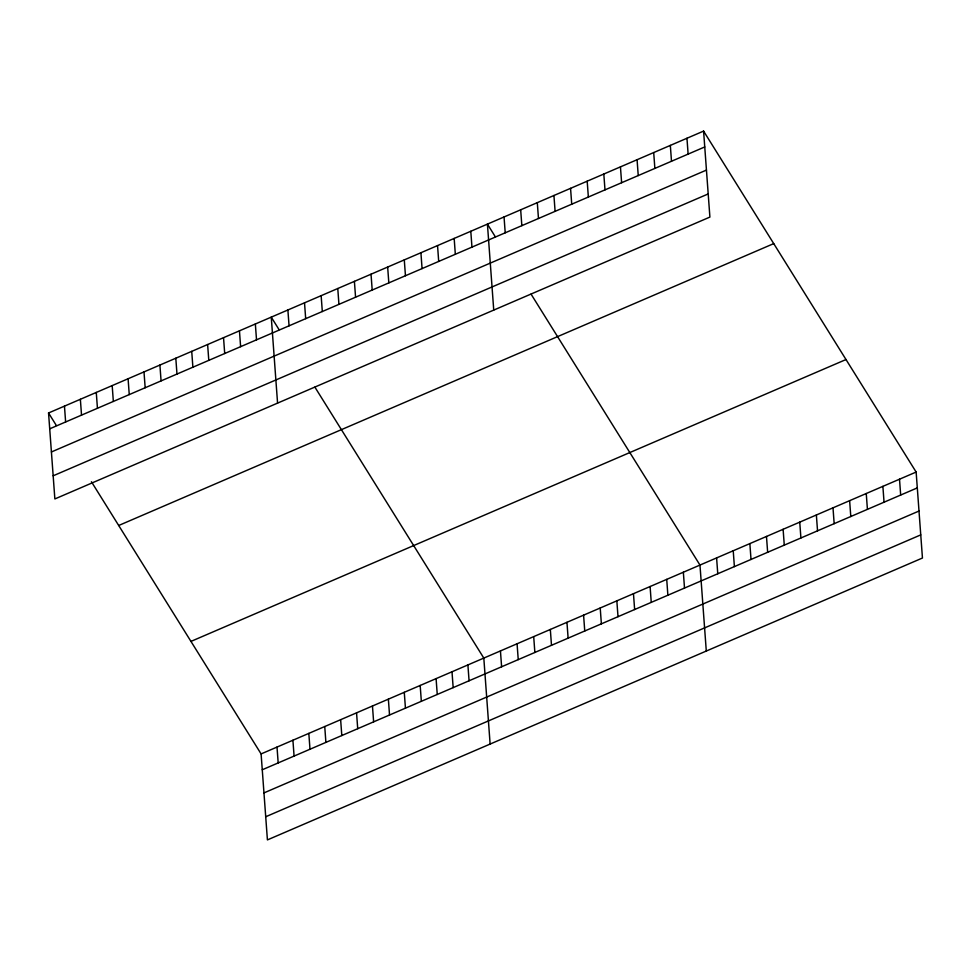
<?xml version="1.0" encoding="UTF-8"?>
<svg xmlns="http://www.w3.org/2000/svg" width="971" height="971" viewBox="0 0 971 971"><rect width="100%" height="100%" fill="white"/><g stroke="black" fill="none" stroke-linecap="round" stroke-linejoin="round"><path stroke-width="1.46" d="M703.587 131.097L709.898 217.079L54.862 498.948L48.55 412.978L703.587 131.097L916.139 472.052L922.45 558.022L267.413 839.903L261.102 753.921L91.42 481.737M49.715 428.818L704.752 146.949M51.414 451.964L706.451 170.083M53.162 475.802L708.199 193.933M118.693 525.493L773.729 243.612M190.959 641.406L845.996 359.537M261.102 753.921L916.139 472.052M262.267 769.772L917.304 487.891M263.966 792.906L919.003 511.037M265.714 816.757L920.751 534.887M495.222 236.621L487.418 224.119L493.741 310.089M531.064 294.128L699.97 565.073L706.293 651.043M279.053 329.642L271.261 317.141L277.572 403.111M314.907 387.15L483.813 658.095L490.124 744.065M48.55 412.978L56.342 425.48M899.51 479.213L900.675 495.052M882.882 486.362L884.047 502.213M866.253 493.523L867.419 509.362M849.625 500.672L850.79 516.523M832.997 507.833L834.162 523.672M816.368 514.982L817.533 530.834M799.74 522.143L800.905 537.983M783.112 529.292L784.277 545.144M766.483 536.453L767.648 552.293M749.855 543.602L751.02 559.454M733.226 550.763L734.392 566.603M686.958 138.258L688.123 154.098M716.598 557.912L717.763 573.764M670.33 145.407L671.495 161.259M653.701 152.568L654.867 168.408M683.353 572.222L684.506 588.074M637.073 159.73L638.238 175.569M666.725 579.384L667.878 595.223M620.445 166.878L621.61 182.718M650.097 586.533L651.25 602.384M603.816 174.04L604.982 189.879M633.468 593.694L634.633 609.533M587.188 181.189L588.353 197.028M616.84 600.843L618.005 616.694M570.56 188.35L571.725 204.189M600.212 608.004L601.377 623.843M553.931 195.499L555.096 211.338M583.583 615.153L584.748 631.004M537.303 202.66L538.468 218.499M566.955 622.314L568.12 638.153M520.674 209.809L521.84 225.648M550.326 629.463L551.492 645.314M504.046 216.97L505.211 232.809M533.698 636.624L534.863 652.463M517.07 643.773L518.235 659.625M470.801 231.28L471.955 247.12M500.441 650.934L501.606 666.774M454.173 238.429L455.326 254.268M437.545 245.59L438.698 261.43M467.901 664.941L469.066 680.78M452 671.786L453.166 687.626M420.916 252.739L422.069 268.579M436.088 678.62L437.253 694.471M404.288 259.9L405.453 275.74M420.176 685.465L421.341 701.317M387.66 267.049L388.825 282.889M404.276 692.311L405.441 708.162M371.031 274.21L372.196 290.05M388.364 699.156L389.529 715.008M354.403 281.359L355.568 297.199M372.463 706.002L373.617 721.854M337.774 288.521L338.94 304.36M356.551 712.848L357.716 728.699M321.146 295.67L322.311 311.521M340.639 719.693L341.804 735.545M304.518 302.831L305.683 318.67M324.739 726.539L325.892 742.39M287.889 309.98L289.055 325.831M308.827 733.384L309.992 749.236M292.914 740.23L294.079 756.081M255.349 323.986L256.514 339.826M277.014 747.075L278.179 762.927M239.449 330.832L240.614 346.671M223.536 337.677L224.702 353.517M207.624 344.523L208.789 360.362M191.724 351.368L192.889 367.208M175.812 358.214L176.977 374.053M159.912 365.06L161.065 380.899M143.999 371.905L145.165 387.745M128.087 378.751L129.252 394.59M112.187 385.596L113.34 401.436M96.275 392.442L97.44 408.281M80.362 399.287L81.528 415.127M64.462 406.133L65.627 421.972"/></g></svg>
